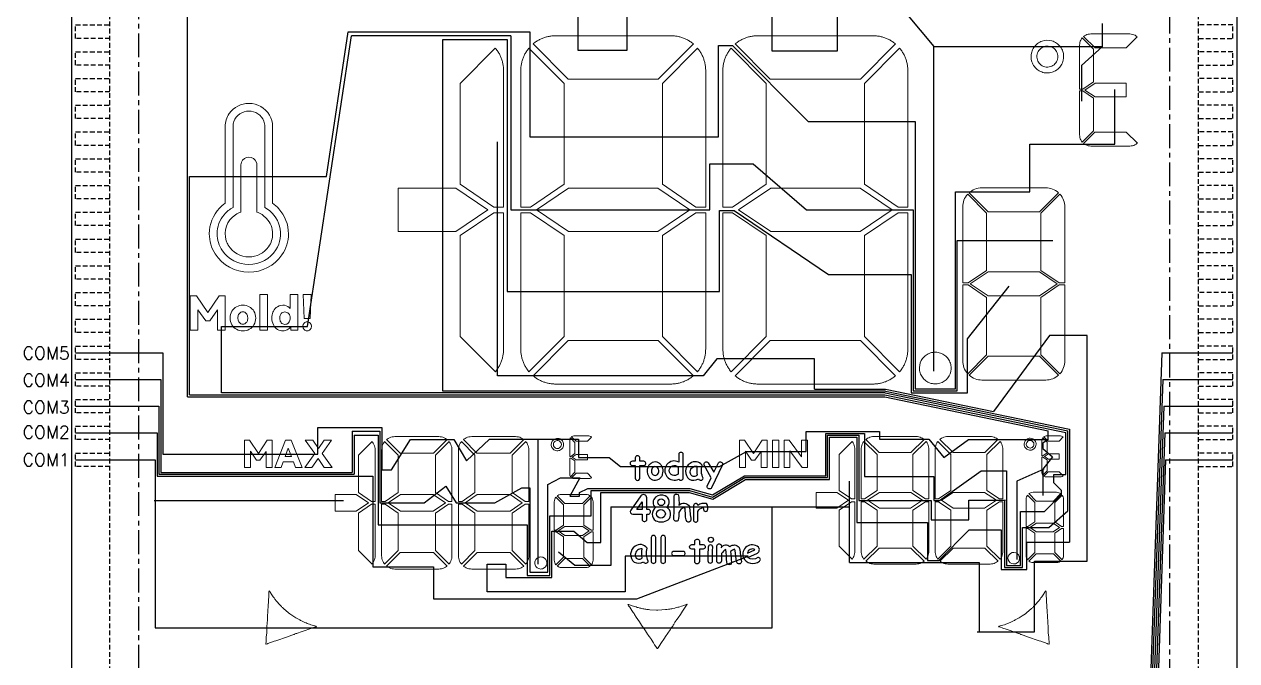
# Model space of a CAD drawing. Header units: millimetres. Extents: x 426 to 1899, y -1707 to -647.
# Drawn here: x 1067 to 1130.5, y -833.3 to -800 of the extents above; entities that cross this region are included whole.
import ezdxf
from ezdxf.enums import TextEntityAlignment as Align

# ---------------------------------------------------------------- set-up
doc = ezdxf.new("R2010")
doc.units = ezdxf.units.MM
doc.linetypes.add('CENTER', pattern=[2, 1.25, -0.25, 0.25, -0.25])
doc.linetypes.add('HIDDEN', pattern=[0.375, 0.25, -0.125])
doc.layers.add('COM', color=1, linetype='Continuous')
doc.styles.add('ROMANS', font='ROMANS.shx', dxfattribs={"bigfont": 'AllInOneBig.shx'})

msp = doc.modelspace()

# ---------------------------------------------------------------- linework, layer by layer
for points in [[(1130.46, -791.931), (1130.46, -876.931), (1069.46, -876.931), (1069.46, -791.931)], [(1099.053, -825.349), (1099.319, -824.95), (1099.318, -825.349)]]:
    msp.add_lwpolyline(points, close=True)
at = {"linetype": 'HIDDEN'}
for points in [[(1071.46, -876.931), (1071.46, -791.931)], [(1128.46, -876.931), (1128.46, -791.931)], [(1071.46, -800.691), (1069.66, -800.691), (1069.66, -799.991), (1071.46, -799.991)], [(1128.46, -800.691), (1130.26, -800.691), (1130.26, -799.991), (1128.46, -799.991)], [(1071.46, -802.091), (1069.66, -802.091), (1069.66, -801.391), (1071.46, -801.391)], [(1128.46, -802.091), (1130.26, -802.091), (1130.26, -801.391), (1128.46, -801.391)], [(1071.46, -803.491), (1069.66, -803.491), (1069.66, -802.791), (1071.46, -802.791)], [(1128.46, -803.491), (1130.26, -803.491), (1130.26, -802.791), (1128.46, -802.791)], [(1071.46, -804.891), (1069.66, -804.891), (1069.66, -804.191), (1071.46, -804.191)], [(1128.46, -804.891), (1130.26, -804.891), (1130.26, -804.191), (1128.46, -804.191)], [(1071.46, -806.291), (1069.66, -806.291), (1069.66, -805.591), (1071.46, -805.591)], [(1128.46, -806.291), (1130.26, -806.291), (1130.26, -805.591), (1128.46, -805.591)], [(1071.46, -807.691), (1069.66, -807.691), (1069.66, -806.991), (1071.46, -806.991)], [(1128.46, -807.691), (1130.26, -807.691), (1130.26, -806.991), (1128.46, -806.991)], [(1071.46, -809.091), (1069.66, -809.091), (1069.66, -808.391), (1071.46, -808.391)], [(1128.46, -809.091), (1130.26, -809.091), (1130.26, -808.391), (1128.46, -808.391)], [(1071.46, -810.491), (1069.66, -810.491), (1069.66, -809.791), (1071.46, -809.791)], [(1128.46, -810.491), (1130.26, -810.491), (1130.26, -809.791), (1128.46, -809.791)], [(1071.46, -811.891), (1069.66, -811.891), (1069.66, -811.191), (1071.46, -811.191)], [(1128.46, -811.891), (1130.26, -811.891), (1130.26, -811.191), (1128.46, -811.191)], [(1071.46, -813.291), (1069.66, -813.291), (1069.66, -812.591), (1071.46, -812.591)], [(1128.46, -813.291), (1130.26, -813.291), (1130.26, -812.591), (1128.46, -812.591)], [(1071.46, -814.691), (1069.66, -814.691), (1069.66, -813.991), (1071.46, -813.991)], [(1128.46, -814.691), (1130.26, -814.691), (1130.26, -813.991), (1128.46, -813.991)], [(1071.46, -816.091), (1069.66, -816.091), (1069.66, -815.391), (1071.46, -815.391)], [(1128.46, -816.091), (1130.26, -816.091), (1130.26, -815.391), (1128.46, -815.391)], [(1071.46, -817.491), (1069.66, -817.491), (1069.66, -816.791), (1071.46, -816.791)], [(1128.46, -817.491), (1130.26, -817.491), (1130.26, -816.791), (1128.46, -816.791)], [(1071.46, -818.891), (1069.66, -818.891), (1069.66, -818.191), (1071.46, -818.191)], [(1128.46, -818.891), (1130.26, -818.891), (1130.26, -818.191), (1128.46, -818.191)], [(1071.46, -820.291), (1069.66, -820.291), (1069.66, -819.591), (1071.46, -819.591)], [(1128.46, -820.291), (1130.26, -820.291), (1130.26, -819.591), (1128.46, -819.591)], [(1071.46, -821.691), (1069.66, -821.691), (1069.66, -820.991), (1071.46, -820.991)], [(1128.46, -821.691), (1130.26, -821.691), (1130.26, -820.991), (1128.46, -820.991)], [(1071.46, -823.091), (1069.66, -823.091), (1069.66, -822.391), (1071.46, -822.391)], [(1128.46, -823.091), (1130.26, -823.091), (1130.26, -822.391), (1128.46, -822.391)]]:
    msp.add_lwpolyline(points, dxfattribs=at)
at = {"linetype": 'CENTER'}
msp.add_lwpolyline([(1125.96, -793.431), (1073.96, -793.431, 0.414214), (1072.96, -794.431), (1072.96, -874.431, 0.414214), (1073.96, -875.431), (1125.96, -875.431, 0.414214), (1126.96, -874.431), (1126.96, -794.431, 0.414214)], format="xyb", close=True, dxfattribs=at)
at = {"lineweight": 9}
for points in [[(1100.837, -800.554), (1094.786, -800.554, 0.027321), (1094.594, -800.564, 0.026644), (1094.405, -800.595, 0.027257), (1094.22, -800.645, 0.028011), (1094.041, -800.714, 0.025763), (1093.871, -800.803, 0.027176), (1093.711, -800.908, 0.018186), (1093.612, -800.986), (1095.452, -802.833), (1100.172, -802.833), (1102.01, -800.986, 0.017552), (1101.906, -800.904, 0.026197), (1101.746, -800.799, 0.025905), (1101.575, -800.712, 0.026126), (1101.396, -800.643, 0.025399), (1101.211, -800.593, 0.027664), (1101.022, -800.564, 0.025714)], [(1111.42, -800.554), (1105.369, -800.554, 0.027321), (1105.178, -800.564, 0.026644), (1104.989, -800.595, 0.027257), (1104.803, -800.645, 0.028011), (1104.625, -800.714, 0.025763), (1104.454, -800.803, 0.027176), (1104.294, -800.908, 0.018186), (1104.196, -800.986), (1106.035, -802.833), (1110.755, -802.833), (1112.594, -800.986, 0.017552), (1112.49, -800.904, 0.026197), (1112.33, -800.799, 0.025905), (1112.159, -800.712, 0.026126), (1111.98, -800.643, 0.025399), (1111.795, -800.593, 0.027664), (1111.605, -800.564, 0.025714)], [(1122.818, -800.46, 0.120216), (1122.552, -800.525, 0.056292), (1122.442, -800.599), (1123.038, -801.194), (1124.676, -801.194), (1125.254, -800.612, 0.117979), (1125.014, -800.481, 0.068779), (1124.863, -800.46)], [(1089.8, -808.325), (1091.559, -809.518), (1092.069, -809.518), (1092.069, -802.377, 0.025408), (1092.059, -802.188, 0.026465), (1092.029, -801.999, 0.027231), (1091.98, -801.814, 0.026557), (1091.911, -801.635, 0.028322), (1091.825, -801.464, 0.027489), (1091.72, -801.303, 0.019585), (1091.638, -801.199), (1089.8, -803.045)], [(1092.97, -809.518), (1093.481, -809.518), (1095.24, -808.324), (1095.24, -803.045), (1093.401, -801.199, 0.017853), (1093.319, -801.303, 0.02479), (1093.214, -801.464, 0.02629), (1093.128, -801.635, 0.026986), (1093.059, -801.814, 0.026987), (1093.01, -801.999, 0.02686), (1092.98, -802.189, 0.025118), (1092.97, -802.377)], [(1100.384, -808.325), (1102.142, -809.518), (1102.653, -809.518), (1102.653, -802.377, 0.025408), (1102.643, -802.188, 0.026465), (1102.613, -801.999, 0.027231), (1102.563, -801.814, 0.026557), (1102.495, -801.635, 0.028322), (1102.408, -801.464, 0.027489), (1102.303, -801.303, 0.019585), (1102.222, -801.199), (1100.384, -803.045)], [(1103.553, -809.518), (1104.064, -809.518), (1105.823, -808.324), (1105.823, -803.045), (1103.984, -801.199, 0.017853), (1103.902, -801.303, 0.02479), (1103.798, -801.464, 0.02629), (1103.711, -801.635, 0.026986), (1103.643, -801.814, 0.026987), (1103.593, -801.999, 0.02686), (1103.563, -802.189, 0.025118), (1103.553, -802.377)], [(1110.967, -808.325), (1112.726, -809.518), (1113.236, -809.518), (1113.236, -802.377, 0.025408), (1113.226, -802.188, 0.026465), (1113.196, -801.999, 0.027231), (1113.147, -801.814, 0.026557), (1113.078, -801.635, 0.028322), (1112.991, -801.464, 0.027489), (1112.887, -801.303, 0.019585), (1112.805, -801.199), (1110.967, -803.045)], [(1120.311, -802.471, -0.08163), (1120.062, -802.354, -0.080073), (1119.863, -802.164, -0.081617), (1119.734, -801.92, -0.150076), (1119.722, -801.416, -0.081258), (1119.839, -801.166, -0.080953), (1120.028, -800.966, -0.080872), (1120.271, -800.837, -0.151396), (1120.776, -800.825, -0.081582), (1121.025, -800.942, -0.079601), (1121.224, -801.133, -0.080008), (1121.352, -801.377, -0.136366), (1121.374, -801.841, -0.081936), (1121.27, -802.095, -0.083129), (1121.09, -802.304, -0.082707), (1120.854, -802.444, -0.082757), (1120.584, -802.502, -0.081174)], [(1120.278, -802.129, -0.125199), (1120.079, -801.941, -0.126974), (1119.996, -801.68), (1119.995, -801.649, -0.126522), (1120.063, -801.383, -0.126162), (1120.25, -801.184, -0.126912), (1120.51, -801.1, -0.126318), (1120.779, -801.152, -0.125403), (1120.989, -801.328, -0.126197), (1121.088, -801.583), (1121.092, -801.649, -0.127495), (1121.023, -801.914, -0.126041), (1120.836, -802.113, -0.127963), (1120.575, -802.196), (1120.543, -802.197, -0.126655)], [(1122.371, -800.669, 0.056759), (1122.297, -800.781, 0.119245), (1122.233, -801.047), (1122.233, -803.344), (1122.396, -803.344), (1122.964, -802.96), (1122.964, -801.262)], [(1122.233, -803.444), (1122.233, -805.74, 0.117321), (1122.297, -806.006, 0.057451), (1122.371, -806.118), (1122.964, -805.522), (1122.964, -803.828), (1122.397, -803.444)], [(1079.979, -805.3), (1079.979, -809.316, -0.052778), (1080.299, -809.604, -0.185972), (1080.808, -810.922, -0.151233), (1080.467, -812.022, -0.247778), (1078.735, -812.93, -0.257342), (1076.963, -811.961, -0.14194), (1076.661, -810.922, -0.189521), (1077.19, -809.583, -0.049228), (1077.491, -809.316), (1077.491, -805.3, -0.154561), (1077.704, -804.628, -0.244489), (1078.735, -804.096, -0.263763), (1079.813, -804.702, -0.13574)], [(1077.905, -805.3), (1077.905, -809.537, 0.089656), (1077.441, -809.919, 0.178576), (1077.076, -810.922, 0.151248), (1077.349, -811.802, 0.247737), (1078.735, -812.528, 0.257338), (1080.152, -811.753, 0.209422), (1080.341, -810.525, 0.200504), (1079.564, -809.537), (1079.564, -805.3, 0.091239), (1079.513, -805.025, 0.309781), (1078.735, -804.497, 0.316842), (1077.949, -805.043, 0.084825)], [(1079.766, -811.594, -0.244474), (1078.735, -812.127, -0.263682), (1077.656, -811.52, -0.056286), (1077.547, -811.279, -0.335756), (1078.027, -809.921, -0.065998), (1078.32, -809.778), (1078.32, -807.308, -0.091204), (1078.345, -807.17, -0.309771), (1078.735, -806.906, -0.316861), (1079.128, -807.18, -0.084814), (1079.149, -807.308), (1079.149, -809.778, -0.11492), (1079.654, -810.115, -0.191254), (1079.979, -810.922, -0.154579)], [(1120.455, -808.513), (1117.114, -808.513, 0.094944), (1116.743, -808.584, 0.088795), (1116.442, -808.772), (1117.436, -809.77), (1120.133, -809.77), (1121.127, -808.772, 0.095208), (1120.804, -808.575, 0.088801)], [(1116.175, -809.167, 0.089541), (1116.112, -809.518), (1116.112, -813.492), (1116.404, -813.492), (1117.365, -812.84), (1117.365, -809.84), (1116.372, -808.844, 0.095483)], [(1120.204, -809.841), (1120.204, -812.84), (1121.165, -813.493), (1121.457, -813.493), (1121.457, -809.518, 0.089684), (1121.393, -809.167, 0.09498), (1121.197, -808.844)], [(1089.799, -811.011), (1089.799, -816.288), (1091.639, -818.135, 0.019757), (1091.72, -818.031, 0.027101), (1091.825, -817.87, 0.026667), (1091.912, -817.699, 0.025824), (1091.98, -817.52, 0.025938), (1092.03, -817.334, 0.028153), (1092.059, -817.145, 0.026876), (1092.069, -816.957), (1092.069, -809.818), (1091.559, -809.818)], [(1092.97, -809.818), (1092.97, -816.957, 0.02515), (1092.98, -817.145, 0.024981), (1093.01, -817.334, 0.025447), (1093.059, -817.519, 0.026912), (1093.127, -817.698, 0.025203), (1093.214, -817.87, 0.026162), (1093.318, -818.031, 0.017903), (1093.4, -818.135), (1095.24, -816.289), (1095.24, -811.011), (1093.481, -809.818)], [(1100.383, -811.011), (1100.383, -816.288), (1102.222, -818.135, 0.019757), (1102.304, -818.031, 0.027101), (1102.408, -817.87, 0.026667), (1102.495, -817.699, 0.025824), (1102.564, -817.52, 0.025938), (1102.613, -817.334, 0.028153), (1102.642, -817.145, 0.026876), (1102.652, -816.957), (1102.652, -809.818), (1102.142, -809.818)], [(1103.554, -809.818), (1103.554, -816.957, 0.02515), (1103.564, -817.145, 0.024981), (1103.593, -817.334, 0.025447), (1103.643, -817.519, 0.026912), (1103.711, -817.698, 0.025203), (1103.798, -817.87, 0.026162), (1103.902, -818.031, 0.017903), (1103.984, -818.135), (1105.823, -816.289), (1105.823, -811.011), (1104.064, -809.818)], [(1110.966, -811.011), (1110.966, -816.288), (1112.806, -818.135, 0.019757), (1112.887, -818.031, 0.027101), (1112.992, -817.87, 0.026667), (1113.079, -817.699, 0.025824), (1113.147, -817.52, 0.025938), (1113.196, -817.334, 0.028153), (1113.226, -817.145, 0.026876), (1113.236, -816.957), (1113.236, -809.818), (1112.726, -809.818)], [(1117.365, -817.244), (1117.365, -814.245), (1116.404, -813.593), (1116.112, -813.593), (1116.112, -817.567, 0.088634), (1116.175, -817.919, 0.095236), (1116.372, -818.241)], [(1120.203, -814.245), (1120.203, -817.244), (1121.198, -818.242, 0.094839), (1121.394, -817.919, 0.089757), (1121.457, -817.568), (1121.457, -813.593), (1121.165, -813.593)], [(1080.893, -814.831, 0.200711), (1080.604, -814.662, 0.171881), (1080.225, -814.735, 0.141372), (1080.018, -814.961, 0.100345), (1079.941, -815.239, 0.023082), (1079.938, -815.334, 0.117632), (1080.015, -815.687, 0.140292), (1080.225, -815.919, 0.140242), (1080.518, -816, 0.120895), (1080.746, -815.946, 0.128076), (1080.92, -815.787, -0.029529), (1080.938, -815.967), (1081.296, -815.967), (1081.296, -814.088), (1080.893, -814.088)], [(1078.753, -814.738, 0.244942), (1078.088, -814.738, 0.139652), (1077.84, -814.972, 0.139581), (1077.747, -815.328, 0.139211), (1077.84, -815.685, 0.137506), (1078.087, -815.918, 0.243879), (1078.755, -815.918, 0.138542), (1078.999, -815.685, 0.138883), (1079.091, -815.328, 0.136745), (1078.999, -814.972, 0.139926)], [(1078.639, -815.505, 0.108424), (1078.673, -815.328, 0.034323), (1078.669, -815.256, 0.143001), (1078.6, -815.088, 0.485462), (1078.235, -815.088, 0.06335), (1078.196, -815.15, 0.107719), (1078.162, -815.328, 0.034385), (1078.167, -815.399, 0.145024), (1078.235, -815.566, 0.479559), (1078.6, -815.566, 0.06426)], [(1080.814, -815.575, 0.162308), (1080.89, -815.385, 0.08299), (1080.88, -815.212, 0.13425), (1080.815, -815.09, 0.210928), (1080.622, -815.009, 0.228812), (1080.426, -815.094, 0.066071), (1080.387, -815.154, 0.112401), (1080.352, -815.328, 0.034679), (1080.357, -815.399, 0.141248), (1080.426, -815.57, 0.238228), (1080.622, -815.661, 0.219775)], [(1081.785, -816, 0.21), (1081.95, -815.929, 0.411716), (1081.95, -815.593, 0.426279), (1081.62, -815.593, 0.403458), (1081.62, -815.929, 0.212094)], [(1100.171, -816.501), (1095.452, -816.501), (1093.612, -818.348, 0.01891), (1093.716, -818.43, 0.026847), (1093.877, -818.535, 0.026374), (1094.048, -818.623, 0.026795), (1094.226, -818.691, 0.026623), (1094.412, -818.741, 0.027946), (1094.601, -818.77, 0.025787), (1094.786, -818.78), (1100.837, -818.78, 0.026316), (1101.028, -818.77, 0.026494), (1101.218, -818.739, 0.027008), (1101.403, -818.689, 0.025008), (1101.582, -818.62, 0.02514), (1101.752, -818.532, 0.025766), (1101.912, -818.426, 0.017949), (1102.011, -818.348)], [(1110.754, -816.501), (1106.036, -816.501), (1104.195, -818.348, 0.01891), (1104.3, -818.43, 0.026847), (1104.46, -818.535, 0.026374), (1104.631, -818.623, 0.026795), (1104.81, -818.691, 0.026623), (1104.995, -818.741, 0.027946), (1105.185, -818.77, 0.025787), (1105.369, -818.78), (1111.42, -818.78, 0.026316), (1111.612, -818.77, 0.026494), (1111.801, -818.739, 0.027008), (1111.986, -818.689, 0.025008), (1112.165, -818.62, 0.02514), (1112.335, -818.532, 0.025766), (1112.496, -818.426, 0.017949), (1112.594, -818.348)], [(1113.998, -818.424, 0.076399), (1114.176, -818.607, 0.077444), (1114.401, -818.727, 0.07804), (1114.652, -818.773, 0.077401), (1114.905, -818.741, 0.318803), (1115.502, -817.988), (1115.503, -817.944, 0.077611), (1115.464, -817.692, 0.078406), (1115.35, -817.464, 0.076189), (1115.172, -817.281, 0.077549), (1114.947, -817.161, 0.07786), (1114.696, -817.116), (1114.674, -817.116, 0.076626), (1114.423, -817.154, 0.077451), (1114.194, -817.268, 0.077099), (1114.011, -817.446, 0.15703), (1113.845, -817.922), (1113.845, -817.944, 0.077793), (1113.884, -818.196, 0.07741)], [(1120.133, -817.316), (1117.436, -817.316), (1116.442, -818.314, 0.094306), (1116.765, -818.51, 0.089513), (1117.114, -818.573), (1120.455, -818.573, 0.095674), (1120.826, -818.502, 0.089488), (1121.127, -818.314)], [(1095.753, -821.496, 0.120143), (1095.652, -821.521), (1095.628, -821.537), (1095.865, -821.776), (1096.46, -821.776), (1096.68, -821.554, 0.116457), (1096.588, -821.504), (1096.531, -821.496)], [(1120.584, -821.765), (1121.154, -821.765), (1121.366, -821.552, 0.117174), (1121.278, -821.504), (1121.223, -821.497), (1120.474, -821.497, 0.11964), (1120.377, -821.52), (1120.355, -821.535)], [(1094.904, -822.273, -0.082009), (1094.8, -822.261, -0.081073), (1094.705, -822.216), (1094.63, -822.144, -0.081171), (1094.581, -822.051, -0.079694), (1094.564, -821.948), (1094.576, -821.86, -0.078834), (1094.62, -821.765), (1094.693, -821.689, -0.083468), (1094.785, -821.64, -0.079697), (1094.888, -821.623), (1094.977, -821.635, -0.080986), (1095.071, -821.68), (1095.147, -821.752, -0.083653), (1095.196, -821.845, -0.082016), (1095.213, -821.948), (1095.204, -822.021, -0.082353), (1095.165, -822.118), (1095.096, -822.197, -0.078936), (1095.006, -822.251, -0.082915)], [(1094.876, -821.74, 0.128274), (1094.777, -821.772), (1094.706, -821.847, 0.125806), (1094.68, -821.948), (1094.68, -821.96, 0.12592), (1094.712, -822.059), (1094.787, -822.131, 0.129086), (1094.888, -822.157), (1094.9, -822.157, 0.126203), (1094.999, -822.125), (1095.071, -822.049, 0.126697), (1095.097, -821.948), (1095.095, -821.923, 0.257218), (1094.978, -821.76, 0.127031)], [(1095.572, -821.594), (1095.555, -821.618, 0.117487), (1095.531, -821.72), (1095.531, -822.572), (1095.587, -822.572), (1095.809, -822.422), (1095.809, -821.833)], [(1119.908, -822.095, 0.079238), (1119.946, -822.002), (1119.954, -821.931, 0.080169), (1119.938, -821.832, 0.082396), (1119.891, -821.743), (1119.818, -821.673, 0.085015), (1119.727, -821.63), (1119.642, -821.618, 0.08031), (1119.543, -821.634, 0.082999), (1119.454, -821.682), (1119.384, -821.755, 0.081037), (1119.342, -821.846), (1119.33, -821.931, 0.16493), (1119.393, -822.12), (1119.466, -822.189, 0.083555), (1119.557, -822.232, 0.081971), (1119.657, -822.244, 0.08018), (1119.756, -822.222), (1119.842, -822.171)], [(1119.818, -822.028, 0.12679), (1119.843, -821.931), (1119.841, -821.907, 0.126096), (1119.805, -821.814), (1119.728, -821.75, 0.129416), (1119.63, -821.731, 0.130383), (1119.535, -821.761), (1119.466, -821.834, 0.12827), (1119.441, -821.931), (1119.442, -821.943, 0.12403), (1119.472, -822.038), (1119.545, -822.107, 0.126237), (1119.642, -822.132), (1119.654, -822.132, 0.12826), (1119.749, -822.101)], [(1120.299, -821.592), (1120.284, -821.614, 0.11892), (1120.26, -821.711), (1120.26, -822.53), (1120.313, -822.53), (1120.528, -822.385), (1120.528, -821.822)], [(1095.587, -822.652), (1095.531, -822.652), (1095.531, -823.504, 0.117969), (1095.555, -823.605), (1095.572, -823.63), (1095.809, -823.391), (1095.809, -822.802)], [(1120.314, -822.61), (1120.26, -822.61), (1120.26, -823.428, 0.119356), (1120.284, -823.526), (1120.299, -823.548), (1120.528, -823.318), (1120.528, -822.755)], [(1096.376, -824.558), (1095.105, -824.558, 0.0956), (1094.965, -824.585, 0.06911), (1094.874, -824.637), (1095.271, -825.036), (1096.21, -825.036), (1096.608, -824.637, 0.075127), (1096.509, -824.582, 0.08926)], [(1119.455, -824.682, 0.08813), (1119.432, -824.811), (1119.432, -826.233), (1119.529, -826.233), (1119.89, -825.988), (1119.89, -824.973), (1119.507, -824.588, 0.072811)], [(1119.799, -824.443, 0.095573), (1119.663, -824.469, 0.067244), (1119.577, -824.517), (1119.961, -824.903), (1120.859, -824.903), (1121.242, -824.517, 0.073308), (1121.149, -824.466, 0.089133), (1121.021, -824.443)], [(1121.313, -824.588), (1120.929, -824.974), (1120.929, -825.988), (1121.29, -826.233), (1121.388, -826.233), (1121.388, -824.811, 0.088784), (1121.364, -824.682, 0.071034)], [(1094.749, -824.807, 0.089129), (1094.725, -824.941), (1094.725, -826.421), (1094.826, -826.421), (1095.201, -826.166), (1095.201, -825.107), (1094.803, -824.708, 0.073408)], [(1096.678, -824.708), (1096.28, -825.107), (1096.28, -826.167), (1096.655, -826.421), (1096.757, -826.421), (1096.757, -824.94, 0.089517), (1096.733, -824.807, 0.073538)], [(1094.724, -828.001, 0.090601), (1094.749, -828.135, 0.076016), (1094.803, -828.234), (1095.201, -827.834), (1095.201, -826.775), (1094.826, -826.521), (1094.724, -826.521)], [(1096.757, -826.521), (1096.656, -826.521), (1096.28, -826.775), (1096.28, -827.834), (1096.678, -828.234, 0.072569), (1096.733, -828.135, 0.088893), (1096.757, -828.001)], [(1119.432, -827.755, 0.088485), (1119.455, -827.884, 0.07408), (1119.507, -827.978), (1119.89, -827.593), (1119.89, -826.578), (1119.529, -826.333), (1119.432, -826.333)], [(1121.388, -826.333), (1121.29, -826.333), (1120.929, -826.578), (1120.929, -827.593), (1121.313, -827.978, 0.071483), (1121.364, -827.884, 0.090542), (1121.388, -827.756)], [(1093.761, -828.327), (1093.828, -828.396), (1093.914, -828.442, 0.078184), (1094.009, -828.46, 0.076273), (1094.106, -828.447), (1094.194, -828.406), (1094.265, -828.341), (1094.312, -828.256, 0.078228), (1094.333, -828.161), (1094.333, -828.144, 0.076944), (1094.318, -828.048), (1094.275, -827.962), (1094.207, -827.892), (1094.121, -827.847, 0.07903), (1094.026, -827.829), (1094.018, -827.829, 0.075511), (1093.922, -827.844), (1093.835, -827.887), (1093.766, -827.955), (1093.72, -828.04, 0.078105), (1093.703, -828.136), (1093.703, -828.144, 0.07738), (1093.717, -828.24)], [(1119.961, -827.664), (1119.577, -828.049, 0.072025), (1119.671, -828.1, 0.091215), (1119.798, -828.124), (1121.021, -828.124, 0.095607), (1121.157, -828.097, 0.067799), (1121.242, -828.049), (1120.859, -827.664)], [(1096.21, -827.906), (1095.271, -827.906), (1094.874, -828.304, 0.073691), (1094.973, -828.359, 0.090133), (1095.106, -828.383), (1096.376, -828.383, 0.095682), (1096.517, -828.356, 0.070553), (1096.608, -828.305)], [(1082.273, -831.478), (1082.215, -831.493), (1081.874, -831.614), (1081.675, -831.684), (1081.474, -831.753), (1081.274, -831.814, 0.01687), (1081.126, -831.874), (1081.102, -831.884), (1081.077, -831.894, -0.01226), (1080.892, -831.956), (1080.758, -832.002), (1080.547, -832.071), (1080.358, -832.141), (1080.251, -832.176), (1080.144, -832.211), (1080.053, -832.245), (1079.73, -832.355), (1079.707, -832.372), (1079.639, -832.388), (1079.626, -832.373), (1079.632, -832.256), (1079.639, -832.142), (1079.647, -832.028), (1079.669, -831.803, 0.014239), (1079.674, -831.621), (1079.676, -831.55), (1079.68, -831.479), (1079.696, -831.273), (1079.702, -831.145), (1079.713, -830.906), (1079.729, -830.701), (1079.734, -830.588), (1079.737, -830.475), (1079.739, -830.437), (1079.741, -830.4, -0.012436), (1079.763, -830.192), (1079.765, -830.112), (1079.776, -829.887), (1079.785, -829.687), (1079.785, -829.638), (1079.797, -829.61), (1079.832, -829.639, 0.009584), (1079.933, -829.805, 0.013198), (1080.097, -830.031, 0.015785), (1080.211, -830.175, 0.01121), (1080.361, -830.342), (1080.436, -830.422, 0.011731), (1080.552, -830.527), (1080.816, -830.757), (1080.87, -830.8), (1081.034, -830.908), (1081.199, -831.015, 0.024891), (1081.334, -831.088), (1081.361, -831.101, 0.053274), (1081.532, -831.195), (1081.566, -831.21), (1081.637, -831.238), (1081.669, -831.252, 0.015664), (1081.9, -831.351, 0.016501), (1082.044, -831.397), (1082.188, -831.438), (1082.263, -831.46)], [(1120.209, -832.245), (1120.118, -832.211), (1120.011, -832.176), (1119.904, -832.141), (1119.714, -832.071), (1119.504, -832.002), (1119.37, -831.956, -0.012603), (1119.185, -831.894), (1119.16, -831.884), (1119.135, -831.874, 0.016454), (1118.988, -831.814), (1118.788, -831.753), (1118.587, -831.684), (1118.387, -831.614), (1118.217, -831.553), (1118.047, -831.493), (1117.989, -831.478), (1117.998, -831.46), (1118.074, -831.438), (1118.218, -831.397, 0.0165), (1118.362, -831.351, 0.016149), (1118.592, -831.252), (1118.625, -831.238), (1118.73, -831.195, 0.053239), (1118.9, -831.101), (1118.928, -831.088, 0.024882), (1119.062, -831.015), (1119.227, -830.908), (1119.392, -830.8), (1119.446, -830.757), (1119.71, -830.527, 0.01094), (1119.826, -830.422), (1119.901, -830.342, 0.010989), (1120.051, -830.175, 0.016917), (1120.165, -830.031, 0.014374), (1120.329, -829.805, 0.009566), (1120.429, -829.639), (1120.465, -829.61), (1120.476, -829.638), (1120.477, -829.687), (1120.481, -829.787), (1120.486, -829.887), (1120.491, -830), (1120.497, -830.112), (1120.499, -830.192, -0.012418), (1120.521, -830.4), (1120.533, -830.701), (1120.549, -830.906), (1120.555, -831.026), (1120.56, -831.145), (1120.566, -831.273), (1120.582, -831.479, -0.009513), (1120.587, -831.621, 0.012026), (1120.593, -831.803), (1120.615, -832.028), (1120.623, -832.142), (1120.63, -832.256), (1120.636, -832.373), (1120.623, -832.388), (1120.554, -832.372), (1120.531, -832.355)], [(1100.084, -830.613), (1099.734, -830.589, -0.009552), (1099.579, -830.575, -0.01747), (1099.471, -830.557, -0.010233), (1099.25, -830.514, -0.016111), (1099.073, -830.467, -0.012399), (1098.806, -830.386, -0.008846), (1098.625, -830.314), (1098.58, -830.313), (1098.588, -830.342), (1098.617, -830.381), (1098.674, -830.464), (1098.73, -830.546), (1098.794, -830.639), (1098.857, -830.732), (1098.903, -830.797, 0.010945), (1099.011, -830.977), (1099.184, -831.224), (1099.294, -831.397), (1099.43, -831.595), (1099.502, -831.7), (1099.613, -831.875), (1099.653, -831.933), (1099.694, -831.99, -0.013083), (1099.8, -832.139), (1099.918, -832.332), (1099.98, -832.428), (1100.043, -832.523), (1100.076, -832.572), (1100.109, -832.62), (1100.128, -832.624), (1100.174, -832.57), (1100.182, -832.543), (1100.373, -832.26), (1100.424, -832.178), (1100.489, -832.086), (1100.553, -831.994), (1100.663, -831.824), (1100.789, -831.641), (1100.868, -831.524, 0.012358), (1100.978, -831.362), (1100.992, -831.34), (1101.005, -831.317, -0.016332), (1101.087, -831.18), (1101.148, -831.096), (1101.21, -831.011), (1101.328, -830.835), (1101.445, -830.659), (1101.645, -830.357), (1101.681, -830.31), (1101.663, -830.301), (1101.59, -830.33), (1101.45, -830.383, -0.017165), (1101.307, -830.433, -0.016512), (1101.064, -830.494), (1101.029, -830.503), (1100.919, -830.531, -0.052947), (1100.727, -830.559), (1100.697, -830.565, -0.025263), (1100.546, -830.588), (1100.35, -830.602), (1100.153, -830.615)]]:
    msp.add_lwpolyline(points, format="xyb", close=True, dxfattribs=at)
at = {"color": 3, "lineweight": 9}
for points in [[(1124.676, -803.028), (1124.676, -803.76), (1123.042, -803.76), (1122.501, -803.394), (1123.042, -803.028)], [(1096.46, -822.473), (1096.46, -822.751), (1095.876, -822.751), (1095.67, -822.612), (1095.876, -822.473)], [(1120.595, -822.704), (1121.154, -822.704), (1121.154, -822.436), (1120.595, -822.436), (1120.397, -822.57)]]:
    msp.add_lwpolyline(points, close=True, dxfattribs=at)
at = {"color": 1, "lineweight": 9}
for points in [[(1123.034, -805.593), (1122.441, -806.189, 0.115377), (1122.674, -806.309, 0.062659), (1122.818, -806.327), (1124.863, -806.327, 0.119414), (1125.129, -806.263, 0.064249), (1125.255, -806.175), (1124.675, -805.593)], [(1120.354, -823.606, 0.091232), (1120.422, -823.636), (1120.474, -823.643), (1121.223, -823.643, 0.119702), (1121.32, -823.619), (1121.366, -823.588), (1121.154, -823.375), (1120.584, -823.375)], [(1095.865, -823.448), (1095.627, -823.688, 0.092798), (1095.699, -823.72), (1095.753, -823.727), (1096.531, -823.727, 0.120126), (1096.632, -823.703), (1096.68, -823.669), (1096.459, -823.448)]]:
    msp.add_lwpolyline(points, format="xyb", close=True, dxfattribs=at)
at = {"lineweight": 9}
for points in [[(1089.567, -808.529), (1086.549, -808.529), (1086.549, -810.806), (1089.566, -810.806), (1091.246, -809.668)], [(1100.149, -810.806), (1095.473, -810.806), (1093.794, -809.668), (1095.473, -808.529), (1100.15, -808.529), (1101.829, -809.668)], [(1110.733, -810.806), (1106.057, -810.806), (1104.378, -809.668), (1106.056, -808.529), (1110.734, -808.529), (1112.412, -809.668)], [(1120.133, -812.914), (1117.436, -812.914), (1116.509, -813.543), (1117.436, -814.172), (1120.133, -814.172), (1121.06, -813.543)], [(1076.589, -815.031), (1075.994, -814.16), (1075.668, -814.16), (1075.668, -815.967), (1076.063, -815.967), (1076.063, -814.891), (1076.475, -815.478), (1076.69, -815.478), (1077.098, -814.896), (1077.098, -815.967), (1077.498, -815.967), (1077.498, -814.16), (1077.179, -814.16)], [(1079.715, -814.088), (1079.313, -814.088), (1079.313, -815.967), (1079.715, -815.967)], [(1081.94, -815.353), (1081.997, -814.088), (1081.572, -814.088), (1081.632, -815.353)], [(1113.673, -821.531), (1111.459, -821.531), (1111.389, -821.534), (1111.32, -821.546), (1111.252, -821.564), (1111.187, -821.59), (1111.124, -821.622), (1111.066, -821.66), (1111.046, -821.677), (1111.731, -822.364), (1113.401, -822.364), (1114.086, -821.677), (1114.064, -821.659), (1114.005, -821.62), (1113.943, -821.589), (1113.878, -821.563), (1113.81, -821.545), (1113.741, -821.534)], [(1117.545, -821.531), (1115.331, -821.531), (1115.261, -821.534), (1115.192, -821.546), (1115.124, -821.564), (1115.059, -821.59), (1114.997, -821.622), (1114.938, -821.66), (1114.918, -821.677), (1115.603, -822.364), (1117.274, -822.364), (1117.958, -821.677), (1117.937, -821.659), (1117.878, -821.62), (1117.815, -821.589), (1117.75, -821.563), (1117.682, -821.545), (1117.613, -821.534)], [(1079.631, -822.303), (1079.31, -822.762), (1079.14, -822.762), (1078.815, -822.299), (1078.815, -823.148), (1078.504, -823.148), (1078.504, -821.723), (1078.761, -821.723), (1079.23, -822.41), (1079.695, -821.723), (1079.946, -821.723), (1079.946, -823.148), (1079.631, -823.148)], [(1080.659, -821.723), (1080.096, -823.148), (1080.427, -823.148), (1080.532, -822.86), (1081.072, -822.86), (1081.181, -823.148), (1081.531, -823.148), (1080.953, -821.723)], [(1080.636, -822.581), (1080.797, -822.137), (1080.967, -822.581)], [(1082.681, -821.723), (1082.383, -822.151), (1082.089, -821.723), (1081.682, -821.723), (1082.18, -822.422), (1081.657, -823.148), (1082.038, -823.148), (1082.361, -822.684), (1082.679, -823.148), (1083.09, -823.148), (1082.566, -822.414), (1083.064, -821.723)], [(1084.48, -824.465), (1085.154, -824.922), (1085.342, -824.922), (1085.342, -822.225), (1085.339, -822.153), (1085.327, -822.082), (1085.309, -822.011), (1085.282, -821.943), (1085.25, -821.878), (1085.21, -821.817), (1085.189, -821.792), (1084.48, -822.505)], [(1085.685, -824.922), (1085.874, -824.922), (1086.548, -824.465), (1086.548, -822.505), (1085.838, -821.792), (1085.818, -821.817), (1085.778, -821.878), (1085.745, -821.943), (1085.719, -822.011), (1085.7, -822.082), (1085.689, -822.154), (1085.685, -822.225)], [(1088.398, -822.398), (1086.654, -822.398), (1085.944, -821.686), (1085.967, -821.667), (1086.028, -821.627), (1086.093, -821.593), (1086.16, -821.567), (1086.231, -821.548), (1086.303, -821.536), (1086.376, -821.532), (1088.676, -821.532), (1088.747, -821.536), (1088.819, -821.547), (1088.889, -821.566), (1088.957, -821.592), (1089.022, -821.626), (1089.083, -821.665), (1089.108, -821.685)], [(1088.504, -824.465), (1089.178, -824.922), (1089.367, -824.922), (1089.367, -822.225), (1089.363, -822.153), (1089.352, -822.082), (1089.333, -822.011), (1089.307, -821.943), (1089.274, -821.878), (1089.234, -821.817), (1089.214, -821.792), (1088.504, -822.505)], [(1089.71, -824.922), (1089.898, -824.922), (1090.573, -824.465), (1090.573, -822.505), (1089.863, -821.792), (1089.842, -821.817), (1089.802, -821.878), (1089.769, -821.943), (1089.743, -822.011), (1089.724, -822.082), (1089.713, -822.154), (1089.71, -822.225)], [(1092.423, -822.398), (1090.678, -822.398), (1089.968, -821.686), (1089.991, -821.667), (1090.052, -821.627), (1090.117, -821.593), (1090.185, -821.567), (1090.255, -821.548), (1090.327, -821.536), (1090.4, -821.532), (1092.701, -821.532), (1092.771, -821.536), (1092.843, -821.547), (1092.913, -821.566), (1092.981, -821.592), (1093.046, -821.626), (1093.107, -821.665), (1093.132, -821.685)], [(1092.528, -824.465), (1093.202, -824.922), (1093.391, -824.922), (1093.391, -822.225), (1093.387, -822.153), (1093.376, -822.082), (1093.357, -822.011), (1093.331, -821.943), (1093.298, -821.878), (1093.258, -821.817), (1093.238, -821.792), (1092.528, -822.505)], [(1105.15, -822.41), (1104.68, -821.723), (1104.423, -821.723), (1104.423, -823.148), (1104.735, -823.148), (1104.735, -822.299), (1105.06, -822.762), (1105.229, -822.762), (1105.551, -822.303), (1105.551, -823.148), (1105.866, -823.148), (1105.866, -821.723), (1105.615, -821.723)], [(1106.144, -823.148), (1106.477, -823.148), (1106.477, -821.723), (1106.144, -821.723)], [(1106.758, -823.148), (1107.061, -823.148), (1107.061, -822.281), (1107.708, -823.148), (1107.975, -823.148), (1107.975, -821.723), (1107.671, -821.723), (1107.671, -822.587), (1107.024, -821.723), (1106.758, -821.723)], [(1109.635, -824.35), (1110.284, -824.79), (1110.465, -824.79), (1110.465, -822.198), (1110.461, -822.129), (1110.451, -822.059), (1110.432, -821.992), (1110.407, -821.926), (1110.376, -821.864), (1110.337, -821.805), (1110.319, -821.783), (1109.635, -822.471)], [(1110.795, -824.79), (1110.975, -824.79), (1111.625, -824.349), (1111.625, -822.471), (1110.94, -821.783), (1110.922, -821.805), (1110.884, -821.864), (1110.852, -821.926), (1110.827, -821.992), (1110.809, -822.06), (1110.798, -822.129), (1110.795, -822.198)], [(1113.507, -824.35), (1114.157, -824.79), (1114.337, -824.79), (1114.337, -822.198), (1114.334, -822.129), (1114.323, -822.059), (1114.305, -821.992), (1114.28, -821.926), (1114.248, -821.864), (1114.209, -821.805), (1114.192, -821.783), (1113.507, -822.471)], [(1114.667, -824.79), (1114.848, -824.79), (1115.497, -824.349), (1115.497, -822.471), (1114.812, -821.783), (1114.795, -821.805), (1114.756, -821.864), (1114.725, -821.926), (1114.699, -821.992), (1114.681, -822.06), (1114.67, -822.129), (1114.667, -822.198)], [(1117.379, -824.35), (1118.029, -824.79), (1118.21, -824.79), (1118.21, -822.198), (1118.206, -822.129), (1118.195, -822.059), (1118.177, -821.992), (1118.152, -821.926), (1118.12, -821.864), (1118.082, -821.805), (1118.064, -821.783), (1117.379, -822.471)], [(1084.359, -824.564), (1083.244, -824.564), (1083.244, -825.43), (1084.359, -825.43), (1084.998, -824.997)], [(1088.384, -824.564), (1086.669, -824.564), (1086.031, -824.997), (1086.669, -825.43), (1088.383, -825.43), (1089.022, -824.997)], [(1092.408, -824.564), (1090.693, -824.564), (1090.055, -824.997), (1090.694, -825.43), (1092.407, -825.43), (1093.046, -824.997)], [(1109.514, -824.449), (1108.445, -824.449), (1108.445, -825.282), (1109.513, -825.282), (1110.128, -824.865)], [(1113.385, -825.282), (1111.747, -825.282), (1111.132, -824.865), (1111.746, -824.449), (1113.386, -824.449), (1114, -824.865)], [(1117.258, -825.282), (1115.619, -825.282), (1115.004, -824.865), (1115.618, -824.449), (1117.258, -824.449), (1117.872, -824.865)], [(1084.48, -825.53), (1084.48, -827.489), (1085.189, -828.202), (1085.21, -828.177), (1085.25, -828.116), (1085.282, -828.051), (1085.309, -827.983), (1085.327, -827.913), (1085.339, -827.841), (1085.342, -827.769), (1085.342, -825.072), (1085.154, -825.072)], [(1085.685, -825.072), (1085.685, -827.769), (1085.689, -827.84), (1085.701, -827.912), (1085.719, -827.983), (1085.745, -828.051), (1085.778, -828.116), (1085.818, -828.177), (1085.838, -828.203), (1086.548, -827.49), (1086.548, -825.53), (1085.874, -825.072)], [(1088.504, -825.53), (1088.504, -827.489), (1089.214, -828.202), (1089.234, -828.177), (1089.274, -828.116), (1089.307, -828.051), (1089.333, -827.983), (1089.352, -827.913), (1089.363, -827.841), (1089.367, -827.769), (1089.367, -825.072), (1089.179, -825.072)], [(1089.71, -825.072), (1089.71, -827.769), (1089.713, -827.84), (1089.725, -827.912), (1089.743, -827.983), (1089.769, -828.051), (1089.802, -828.116), (1089.842, -828.177), (1089.862, -828.203), (1090.572, -827.49), (1090.572, -825.53), (1089.898, -825.072)], [(1092.528, -825.53), (1092.528, -827.489), (1093.238, -828.202), (1093.258, -828.177), (1093.298, -828.116), (1093.331, -828.051), (1093.357, -827.983), (1093.376, -827.913), (1093.387, -827.841), (1093.391, -827.769), (1093.391, -825.072), (1093.203, -825.072)], [(1109.635, -825.381), (1109.635, -827.259), (1110.32, -827.947), (1110.337, -827.925), (1110.375, -827.866), (1110.408, -827.804), (1110.433, -827.738), (1110.451, -827.671), (1110.462, -827.601), (1110.465, -827.532), (1110.465, -824.94), (1110.284, -824.94)], [(1110.795, -824.94), (1110.795, -827.532), (1110.798, -827.601), (1110.809, -827.67), (1110.827, -827.738), (1110.852, -827.804), (1110.884, -827.866), (1110.922, -827.925), (1110.94, -827.947), (1111.625, -827.259), (1111.625, -825.381), (1110.975, -824.94)], [(1113.507, -825.381), (1113.507, -827.259), (1114.192, -827.947), (1114.21, -827.925), (1114.248, -827.866), (1114.28, -827.804), (1114.305, -827.738), (1114.323, -827.671), (1114.334, -827.601), (1114.337, -827.532), (1114.337, -824.94), (1114.157, -824.94)], [(1114.667, -824.94), (1114.667, -827.532), (1114.671, -827.601), (1114.681, -827.67), (1114.699, -827.738), (1114.725, -827.804), (1114.756, -827.866), (1114.794, -827.925), (1114.812, -827.947), (1115.497, -827.259), (1115.497, -825.381), (1114.848, -824.94)], [(1117.379, -825.381), (1117.379, -827.259), (1118.064, -827.947), (1118.082, -827.925), (1118.12, -827.866), (1118.152, -827.804), (1118.177, -827.738), (1118.195, -827.671), (1118.206, -827.601), (1118.209, -827.532), (1118.209, -824.94), (1118.029, -824.94)], [(1096.199, -826.232), (1095.283, -826.232), (1094.93, -826.471), (1095.283, -826.71), (1096.199, -826.71), (1096.551, -826.471)], [(1120.847, -826.053), (1119.972, -826.053), (1119.633, -826.283), (1119.973, -826.513), (1120.847, -826.513), (1121.186, -826.283)], [(1088.676, -828.462), (1086.376, -828.462), (1086.306, -828.459), (1086.234, -828.447), (1086.163, -828.429), (1086.095, -828.402), (1086.03, -828.369), (1085.969, -828.329), (1085.944, -828.309), (1086.654, -827.596), (1088.398, -827.596), (1089.108, -828.309), (1089.085, -828.328), (1089.024, -828.368), (1088.96, -828.401), (1088.892, -828.428), (1088.821, -828.447), (1088.749, -828.458)], [(1092.7, -828.462), (1090.4, -828.462), (1090.33, -828.459), (1090.258, -828.447), (1090.187, -828.429), (1090.119, -828.402), (1090.054, -828.369), (1089.993, -828.329), (1089.968, -828.309), (1090.679, -827.596), (1092.422, -827.596), (1093.132, -828.309), (1093.11, -828.328), (1093.049, -828.368), (1092.984, -828.401), (1092.916, -828.428), (1092.845, -828.447), (1092.773, -828.458)], [(1113.401, -827.365), (1111.731, -827.365), (1111.046, -828.053), (1111.068, -828.071), (1111.126, -828.11), (1111.189, -828.142), (1111.254, -828.167), (1111.322, -828.185), (1111.391, -828.196), (1111.459, -828.199), (1113.673, -828.199), (1113.743, -828.196), (1113.812, -828.185), (1113.88, -828.166), (1113.946, -828.141), (1114.008, -828.108), (1114.067, -828.07), (1114.086, -828.054)], [(1117.273, -827.365), (1115.604, -827.365), (1114.918, -828.053), (1114.94, -828.071), (1114.999, -828.11), (1115.061, -828.142), (1115.126, -828.167), (1115.195, -828.185), (1115.264, -828.196), (1115.331, -828.199), (1117.545, -828.199), (1117.615, -828.196), (1117.684, -828.185), (1117.752, -828.166), (1117.818, -828.141), (1117.88, -828.108), (1117.939, -828.07), (1117.959, -828.054)], [(1118.538, -828.069), (1118.604, -828.136), (1118.686, -828.18), (1118.778, -828.197), (1118.87, -828.185), (1118.955, -828.145), (1119.024, -828.082), (1119.069, -828.001), (1119.089, -827.91), (1119.089, -827.894), (1119.075, -827.801), (1119.033, -827.718), (1118.968, -827.651), (1118.886, -827.607), (1118.794, -827.591), (1118.786, -827.591), (1118.694, -827.605), (1118.61, -827.646), (1118.543, -827.711), (1118.499, -827.794), (1118.482, -827.885), (1118.482, -827.894), (1118.496, -827.986)]]:
    msp.add_lwpolyline(points, close=True, dxfattribs=at)
for points in [[(1099.21, -823.705), (1099.21, -823.052), (1099.403, -823.052, 0.367048), (1099.51, -822.945), (1099.51, -822.925, 0.350394), (1099.41, -822.818), (1099.21, -822.818), (1099.21, -822.621, 0.788369), (1098.961, -822.641), (1098.961, -822.818), (1098.816, -822.818, 0.991984), (1098.807, -823.052), (1098.961, -823.052), (1098.961, -823.702, 1)], [(1101.478, -822.464, 0.900928), (1101.242, -822.464), (1101.242, -822.862, 1.636753), (1101.243, -823.754), (1101.243, -823.756, 0.681576), (1101.478, -823.7)], [(1099.849, -822.893, 0.105112), (1099.71, -822.998, 0.085807), (1099.624, -823.14, 0.221046), (1099.652, -823.593, 0.08066), (1099.744, -823.71, 0.085831), (1099.861, -823.786, 0.241319), (1100.199, -823.762, 0.094833), (1100.32, -823.653, 0.086303), (1100.398, -823.502, 0.154375), (1100.4, -823.175, 0.097654), (1100.309, -823.006, 0.09144), (1100.19, -822.907, 0.243816)], [(1099.924, -823.123, 0.115871), (1099.853, -823.185, 0.105998), (1099.812, -823.28, 0.1529), (1099.827, -823.437, 0.134878), (1099.9, -823.53, 0.158408), (1100.006, -823.565, 0.143414), (1100.102, -823.536, 0.111414), (1100.167, -823.469, 0.107898), (1100.203, -823.368, 0.123391), (1100.188, -823.24, 0.110702), (1100.133, -823.155, 0.11716), (1100.057, -823.11, 0.199405)], [(1101.204, -823.124), (1101.204, -823.492, -2.472369)], [(1102.464, -823.025, 0.413992), (1101.835, -822.934, 0.514755), (1101.787, -823.763, 0.275359), (1102.276, -823.741, 0.749237), (1102.524, -823.711, -0.191097)], [(1102.201, -823.074, 0.066691), (1102.206, -823.543, -0.446838), (1101.888, -823.548, -0.151044), (1101.845, -823.37, -0.450567)], [(1103.533, -823.006), (1102.964, -824.212, -0.788186), (1102.735, -824.129), (1102.943, -823.691), (1102.581, -823.03, -0.938973), (1102.785, -822.903), (1103.081, -823.401), (1103.319, -822.899, -0.807874)], [(1099.701, -825.349), (1099.566, -825.349), (1099.566, -824.732, 0.729717), (1099.258, -824.633), (1098.726, -825.378, 0.609951), (1098.832, -825.584), (1099.318, -825.584), (1099.318, -825.857, 0.754649), (1099.566, -825.897), (1099.566, -825.584), (1099.668, -825.584, 0.652918)], [(1100.685, -825.886, 0.528266), (1100.606, -825.23, 0.56878), (1100.532, -824.628, 0.273782), (1100.03, -824.708, 0.475766), (1100.022, -825.25, 0.503083), (1100.036, -825.933, 0.264434)], [(1101.219, -825.898, -0.802419), (1100.987, -825.832, 0.017782), (1100.995, -824.644, -0.582383), (1101.208, -824.568, -0.099963), (1101.243, -825.138, -0.553731), (1101.801, -825.186, 0.014353), (1101.88, -825.89, -0.634052), (1101.665, -825.967, -0.100112), (1101.594, -825.664), (1101.586, -825.298), (1101.54, -825.249, 0.272456), (1101.25, -825.511, -0.067866)], [(1102.743, -825.405, 0.298532), (1102.691, -825.039, 0.223775), (1102.246, -825.132, 0.936168), (1102.015, -825.147), (1102.023, -825.941, 0.798724), (1102.247, -825.892), (1102.246, -825.446, -0.249831), (1102.513, -825.246), (1102.558, -825.41, 0.41567)], [(1098.91, -828.1, 0.275359), (1099.399, -828.077, 0.749237), (1099.647, -828.048, -0.191097), (1099.587, -827.362, 0.413992), (1098.958, -827.271, 0.514755)], [(1100.045, -826.817, 0.91238), (1099.801, -826.817), (1099.801, -828.077, 0.732313), (1100.045, -828.077)], [(1100.301, -828.077, 0.732313), (1100.545, -828.077), (1100.545, -826.817, 0.91238), (1100.301, -826.817)], [(1102.326, -828.073, -0.985324), (1102.078, -828.073), (1102.078, -827.42), (1101.923, -827.42, -0.991984), (1101.933, -827.186), (1102.078, -827.186), (1102.078, -827.009, -0.788369), (1102.326, -826.989), (1102.326, -827.186), (1102.526, -827.186, -0.895378), (1102.519, -827.42), (1102.326, -827.42)], [(1102.763, -827.712), (1102.769, -828.032, 0.995214), (1103.015, -828.032, -0.030251), (1103.025, -827.32, 0.983943), (1102.781, -827.318)], [(1103.485, -827.651, -0.001632), (1103.478, -828.041, -0.981298), (1103.231, -828.041, -0.017879), (1103.244, -827.246, -0.670804), (1103.438, -827.183, -0.274275), (1103.469, -827.344, -0.515787), (1103.923, -827.292, -0.457509), (1104.399, -827.33, -0.114733), (1104.422, -827.384, -0.016393), (1104.521, -828.08, -0.87868), (1104.278, -828.097, -0.002298), (1104.196, -827.489), (1104.155, -827.428, 0.083253), (1103.956, -827.539, -0.004413), (1104.004, -828.107, -1.068909), (1103.759, -828.107, 0.004029), (1103.707, -827.435, 0.088987)], [(1105.41, -827.31, 0.752915), (1104.617, -827.863, 0.476585), (1105.467, -828.047, 0.888189), (1105.389, -827.864, -0.323246), (1104.856, -827.861), (1105.361, -827.628, 0.471088)], [(1098.968, -827.707, 0.151044), (1099.011, -827.885, 0.446838), (1099.33, -827.88, -0.066691), (1099.325, -827.41, 0.450567)], [(1100.953, -827.752), (1101.504, -827.752, 0.763453), (1101.504, -827.536), (1100.953, -827.536, 0.766934)], [(1104.838, -827.636), (1105.228, -827.45, 0.546359)]]:
    msp.add_lwpolyline(points, format="xyb", close=True)
for centre, radius in [((1100.328, -824.968), 0.175), ((1100.31, -825.575), 0.23), ((1102.927, -826.93), 0.133)]:
    msp.add_circle(centre, radius)
at = {"layer": 'COM', "color": 5}
for p, q in [((1098.545, -801.308), (1098.545, -796.719)), ((1106.116, -796.719), (1106.116, -801.336)), ((1075.523, -819.446), (1075.523, -797.664)), ((1095.965, -797.664), (1095.965, -801.308)), ((1109.549, -801.336), (1109.549, -797.713)), ((1111.766, -797.713), (1114.607, -801.126)), ((1123.429, -801.126), (1123.429, -799.917)), ((1114.607, -801.126), (1123.429, -801.126)), ((1114.607, -818.111), (1114.607, -801.126)), ((1123.429, -801.126), (1122.334, -802.119)), ((1095.965, -801.308), (1098.545, -801.308)), ((1106.116, -801.336), (1109.549, -801.336)), ((1122.334, -802.119), (1122.334, -803.98)), ((1069.66, -817.141), (1074.223, -817.141)), ((1074.223, -817.141), (1074.223, -822.459)), ((1075.523, -819.446), (1112.03, -819.446)), ((1112.03, -819.446), (1120.593, -821.223)), ((1082.337, -822.459), (1082.337, -821.051)), ((1082.337, -821.051), (1085.698, -821.051)), ((1085.698, -821.051), (1085.698, -823.277)), ((1107.908, -822.313), (1107.908, -821.264)), ((1107.908, -821.264), (1111.76, -821.264)), ((1111.76, -821.264), (1111.76, -821.668)), ((1120.593, -821.684), (1120.593, -821.223)), ((1086.2, -823.277), (1087.201, -821.687)), ((1087.201, -821.687), (1089.467, -821.687)), ((1089.467, -821.687), (1090.127, -822.791)), ((1090.127, -822.791), (1091.334, -821.67)), ((1091.334, -821.67), (1095.999, -821.67)), ((1093.861, -821.67), (1093.861, -828.211)), ((1095.999, -821.67), (1095.999, -822.619)), ((1111.76, -821.668), (1114.343, -821.668)), ((1114.343, -821.668), (1115.116, -822.62)), ((1115.116, -822.62), (1116.411, -821.684)), ((1116.411, -821.684), (1120.593, -821.684)), ((1120.593, -821.684), (1120.311, -821.881)), ((1120.311, -821.881), (1120.311, -822.16)), ((1120.311, -822.16), (1120.808, -822.597)), ((1074.223, -822.459), (1082.337, -822.459)), ((1095.999, -822.619), (1097.601, -822.619)), ((1097.601, -822.619), (1098.189, -823.103)), ((1103.382, -823.103), (1104.787, -822.313)), ((1104.787, -822.313), (1107.908, -822.313)), ((1120.808, -822.597), (1120.311, -823.233)), ((1126.737, -822.741), (1126.192, -838.36)), ((1126.737, -822.741), (1130.26, -822.741)), ((1085.698, -823.277), (1086.2, -823.277)), ((1098.189, -823.103), (1103.382, -823.103)), ((1120.361, -823.233), (1118.941, -823.87)), ((1120.311, -823.233), (1120.311, -824.619)), ((1118.941, -823.87), (1118.941, -827.967))]:
    msp.add_line(p, q, dxfattribs=at)
at = {"layer": 'COM', "color": 3}
for p, q in [((1081.806, -815.768), (1084.104, -800.552)), ((1092.456, -800.552), (1084.104, -800.552)), ((1092.456, -800.552), (1092.456, -809.668)), ((1102.874, -809.668), (1102.874, -807.249)), ((1102.874, -807.249), (1105.137, -807.249)), ((1105.137, -807.249), (1107.939, -809.669)), ((1092.456, -809.668), (1102.874, -809.668)), ((1107.939, -809.669), (1113.515, -809.669)), ((1113.515, -809.669), (1113.515, -819.135)), ((1115.826, -819.135), (1115.826, -811.277)), ((1115.826, -811.277), (1120.83, -811.277)), ((1077.303, -819.246), (1077.303, -815.768)), ((1077.303, -815.768), (1081.806, -815.768)), ((1112.051, -819.246), (1077.303, -819.246)), ((1112.051, -819.246), (1121.611, -821.231)), ((1113.515, -819.135), (1115.826, -819.135)), ((1069.66, -819.941), (1074.023, -819.941)), ((1074.023, -819.941), (1074.023, -823.505)), ((1126.635, -819.941), (1126.005, -837.96)), ((1126.635, -819.941), (1130.26, -819.941)), ((1084.249, -821.451), (1084.249, -823.505)), ((1084.249, -821.451), (1085.498, -821.451)), ((1085.498, -821.451), (1085.498, -826.157)), ((1109.037, -821.464), (1110.666, -821.464)), ((1109.037, -823.679), (1109.037, -821.464)), ((1110.666, -821.464), (1110.666, -824.87)), ((1121.611, -825.419), (1121.611, -821.231)), ((1074.023, -823.505), (1084.249, -823.505)), ((1103.015, -824.695), (1104.708, -823.679)), ((1104.708, -823.679), (1109.037, -823.679)), ((1096.656, -825.669), (1096.656, -824.348)), ((1096.656, -824.348), (1101.809, -824.348)), ((1101.809, -824.348), (1103.015, -824.695)), ((1110.666, -824.87), (1114.462, -824.87)), ((1114.462, -824.87), (1114.462, -825.889)), ((1116.438, -825.889), (1116.438, -824.861)), ((1116.438, -824.861), (1118.344, -824.861)), ((1118.294, -824.861), (1118.294, -828.379)), ((1094.492, -828.808), (1094.492, -825.669)), ((1094.492, -825.669), (1096.656, -825.669)), ((1114.462, -825.889), (1116.438, -825.889)), ((1120.623, -826.283), (1121.611, -825.419)), ((1085.498, -826.157), (1093.309, -826.157)), ((1093.309, -826.157), (1093.309, -828.808)), ((1119.238, -828.379), (1119.238, -826.283)), ((1119.238, -826.283), (1120.623, -826.283)), ((1118.294, -828.379), (1119.238, -828.379)), ((1093.309, -828.808), (1094.492, -828.808))]:
    msp.add_line(p, q, dxfattribs=at)
at = {"layer": 'COM', "color": 4}
for p, q in [((1082.79, -807.917), (1083.932, -800.352)), ((1083.932, -800.352), (1093.448, -800.352)), ((1093.448, -800.352), (1093.448, -805.838)), ((1103.33, -805.838), (1103.33, -801.063)), ((1103.33, -801.063), (1104.06, -801.063)), ((1104.06, -801.063), (1108.02, -805.038)), ((1124.08, -806.226), (1124.08, -803.367)), ((1108.02, -805.038), (1113.615, -805.038)), ((1113.615, -805.038), (1113.615, -819.035)), ((1093.448, -805.838), (1103.33, -805.838)), ((1119.631, -808.731), (1119.631, -806.226)), ((1119.631, -806.226), (1124.08, -806.226)), ((1075.623, -819.346), (1075.623, -807.917)), ((1075.623, -807.917), (1082.79, -807.917)), ((1115.726, -819.035), (1115.726, -808.731)), ((1115.726, -808.731), (1119.631, -808.731)), ((1069.66, -818.541), (1074.123, -818.541)), ((1074.123, -818.541), (1074.123, -823.405)), ((1075.623, -819.346), (1112.04, -819.346)), ((1112.04, -819.346), (1121.511, -821.312)), ((1113.615, -819.035), (1115.726, -819.035)), ((1084.149, -821.251), (1084.149, -823.405)), ((1084.149, -821.251), (1085.598, -821.251)), ((1085.598, -821.251), (1085.598, -824.993)), ((1108.937, -821.364), (1110.96, -821.364)), ((1108.937, -823.579), (1108.937, -821.364)), ((1110.96, -821.364), (1110.96, -823.628)), ((1121.511, -823.514), (1121.511, -821.312)), ((1126.686, -821.341), (1126.098, -838.16)), ((1126.686, -821.341), (1130.26, -821.341)), ((1074.123, -823.405), (1084.149, -823.405)), ((1114.888, -824.868), (1117.075, -823.327)), ((1117.075, -823.327), (1118.404, -823.327)), ((1118.404, -823.327), (1118.404, -828.279)), ((1094.392, -824.034), (1095.049, -823.683)), ((1094.392, -828.63), (1094.392, -824.034)), ((1095.049, -823.683), (1096.058, -823.683)), ((1096.058, -823.683), (1095.535, -824.648)), ((1103.001, -824.587), (1104.681, -823.579)), ((1104.681, -823.579), (1108.937, -823.579)), ((1110.96, -823.628), (1114.598, -823.628)), ((1114.598, -823.628), (1114.598, -824.868)), ((1120.89, -823.946), (1120.89, -823.514)), ((1120.89, -823.514), (1121.511, -823.514)), ((1121.286, -824.352), (1120.89, -823.946)), ((1087.904, -824.993), (1089.05, -824.129)), ((1089.05, -824.129), (1089.594, -825.003)), ((1091.617, -825.003), (1093.03, -824.216)), ((1093.03, -824.216), (1093.453, -824.216)), ((1093.453, -824.216), (1093.453, -828.63)), ((1095.535, -824.648), (1096.037, -824.648)), ((1096.037, -824.456), (1096.476, -824.248)), ((1096.037, -824.648), (1096.037, -824.456)), ((1096.476, -824.248), (1101.824, -824.248)), ((1101.824, -824.248), (1103.001, -824.587)), ((1121.286, -824.542), (1120.385, -825.455)), ((1121.286, -824.542), (1121.286, -824.352)), ((1085.598, -824.993), (1087.904, -824.993)), ((1089.594, -825.003), (1091.617, -825.003)), ((1114.598, -824.868), (1114.888, -824.868)), ((1119.138, -828.279), (1119.138, -825.455)), ((1119.138, -825.455), (1120.385, -825.455)), ((1118.404, -828.279), (1119.138, -828.279)), ((1093.453, -828.63), (1094.392, -828.63))]:
    msp.add_line(p, q, dxfattribs=at)
at = {"layer": 'COM', "color": 2}
for p, q in [((1088.883, -819.146), (1088.883, -800.752)), ((1088.883, -800.752), (1092.256, -800.752)), ((1092.256, -800.752), (1092.256, -813.94)), ((1103.38, -813.94), (1103.38, -809.691)), ((1103.38, -809.691), (1104.145, -809.691)), ((1104.145, -809.691), (1109.084, -813.041)), ((1109.084, -813.041), (1113.415, -813.041)), ((1113.415, -813.041), (1113.415, -819.235)), ((1116.359, -816.423), (1118.542, -813.666)), ((1092.256, -813.94), (1103.38, -813.94)), ((1116.359, -819.235), (1116.359, -816.423)), ((1126.583, -818.541), (1125.912, -837.76)), ((1126.583, -818.541), (1130.26, -818.541)), ((1112.061, -819.146), (1088.883, -819.146)), ((1112.061, -819.146), (1121.711, -821.149)), ((1113.415, -819.235), (1116.359, -819.235)), ((1069.66, -821.341), (1073.923, -821.341)), ((1073.923, -821.341), (1073.923, -823.605)), ((1121.711, -821.149), (1121.711, -827.064)), ((1109.137, -821.564), (1110.566, -821.564)), ((1109.137, -823.779), (1109.137, -821.564)), ((1110.566, -821.564), (1110.566, -826.034)), ((1073.923, -823.605), (1085.218, -823.605)), ((1085.218, -823.605), (1085.218, -828.338)), ((1103.029, -824.803), (1104.736, -823.779)), ((1104.736, -823.779), (1109.137, -823.779)), ((1097.162, -827.076), (1097.162, -824.448)), ((1097.162, -824.448), (1101.795, -824.448)), ((1101.795, -824.448), (1103.029, -824.803)), ((1094.592, -828.9), (1094.592, -826.473)), ((1094.592, -826.473), (1095.74, -826.473)), ((1095.74, -826.473), (1096.452, -827.076)), ((1110.566, -826.034), (1114.26, -826.034)), ((1114.26, -826.034), (1114.26, -828.018)), ((1114.852, -828.018), (1116.454, -826.404)), ((1116.454, -826.404), (1118.118, -826.404)), ((1118.118, -826.404), (1118.118, -828.479)), ((1096.452, -827.076), (1097.162, -827.076)), ((1119.472, -828.479), (1119.472, -827.064)), ((1119.472, -827.064), (1121.711, -827.064)), ((1104.885, -827.79), (1098.429, -827.79)), ((1098.429, -827.79), (1098.429, -829.659)), ((1099.049, -830.024), (1104.885, -827.79)), ((1085.218, -828.338), (1088.406, -828.338)), ((1088.406, -828.338), (1088.406, -830.024)), ((1091.21, -829.659), (1091.21, -828.206)), ((1091.21, -828.206), (1092.193, -828.206)), ((1092.193, -828.206), (1092.193, -828.9)), ((1114.26, -828.018), (1114.852, -828.018)), ((1118.118, -828.479), (1119.472, -828.479)), ((1092.193, -828.9), (1094.592, -828.9)), ((1098.429, -829.659), (1091.21, -829.659)), ((1088.406, -830.024), (1099.049, -830.024))]:
    msp.add_line(p, q, dxfattribs=at)
at = {"layer": 'COM', "color": 1}
for p, q in [((1091.754, -818.344), (1091.754, -806.104)), ((1120.647, -816.243), (1117.721, -820.219)), ((1122.624, -816.243), (1120.647, -816.243)), ((1122.624, -828.052), (1122.624, -816.243)), ((1103.235, -817.463), (1102.524, -818.344)), ((1108.346, -817.463), (1103.235, -817.463)), ((1108.346, -819.046), (1108.346, -817.463)), ((1102.524, -818.344), (1091.754, -818.344)), ((1108.346, -819.046), (1112.071, -819.046)), ((1112.071, -819.046), (1117.721, -820.219)), ((1069.66, -822.741), (1073.823, -822.741)), ((1073.823, -822.741), (1073.823, -831.534)), ((1110.186, -828.112), (1110.186, -823.857)), ((1073.773, -824.87), (1083.695, -824.87)), ((1097.684, -825.21), (1110.186, -825.21)), ((1097.684, -825.21), (1097.684, -828.284)), ((1106.137, -831.534), (1106.137, -825.21)), ((1095.803, -828.284), (1094.952, -827.586)), ((1097.684, -828.284), (1095.803, -828.284)), ((1110.186, -828.112), (1116.968, -828.112)), ((1116.968, -828.112), (1116.968, -831.754)), ((1119.873, -831.754), (1119.873, -828.052)), ((1119.873, -828.052), (1122.624, -828.052)), ((1073.823, -831.534), (1106.137, -831.534)), ((1116.868, -831.754), (1119.873, -831.754))]:
    msp.add_line(p, q, dxfattribs=at)
at = {"layer": 'COM'}
for q in [(1125.819, -837.56), (1130.26, -817.141)]:
    msp.add_line((1126.532, -817.141), q, dxfattribs=at)

# ---------------------------------------------------------------- texts
at = {"layer": 'COM', "color": 5, "style": 'ROMANS'}
msp.add_text('COM5', height=0.662, dxfattribs=at).set_placement((1068.121, -817.162), align=Align.MIDDLE)
at = {"layer": 'COM', "color": 4, "style": 'ROMANS'}
msp.add_text('COM4', height=0.662, dxfattribs=at).set_placement((1068.121, -818.576), align=Align.MIDDLE)
at = {"layer": 'COM', "color": 3, "style": 'ROMANS'}
msp.add_text('COM3', height=0.662, dxfattribs=at).set_placement((1068.121, -819.993), align=Align.MIDDLE)
at = {"layer": 'COM', "color": 2, "style": 'ROMANS'}
msp.add_text('COM2', height=0.662, dxfattribs=at).set_placement((1068.121, -821.304), align=Align.MIDDLE)
at = {"layer": 'COM', "color": 1, "style": 'ROMANS'}
msp.add_text('COM1', height=0.662, dxfattribs=at).set_placement((1068.121, -822.746), align=Align.MIDDLE)

doc.saveas('drawing.dxf')
